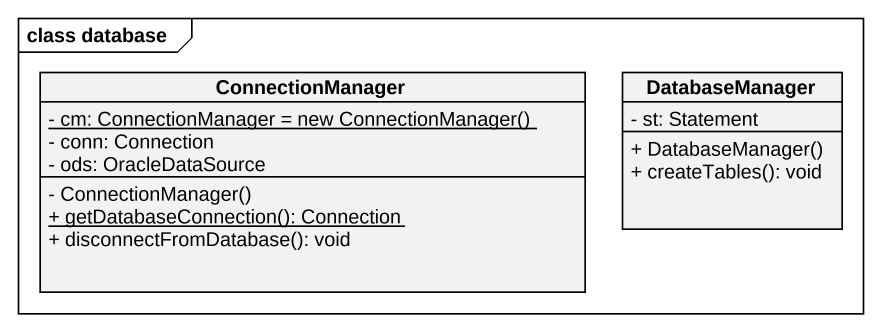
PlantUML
@startuml
mainframe class database
hide circle
hide empty members
skinparam classAttributeIconSize 0
class ConnectionManager {
  {static} {field} - cm: ConnectionManager = new ConnectionManager()
  - conn: Connection
  - ods: OracleDataSource
  - ConnectionManager()
  {static} + getDatabaseConnection(): Connection
  + disconnectFromDatabase(): void
}
class DatabaseManager {
  - st: Statement
  + DatabaseManager()
  + createTables(): void
}
@enduml
